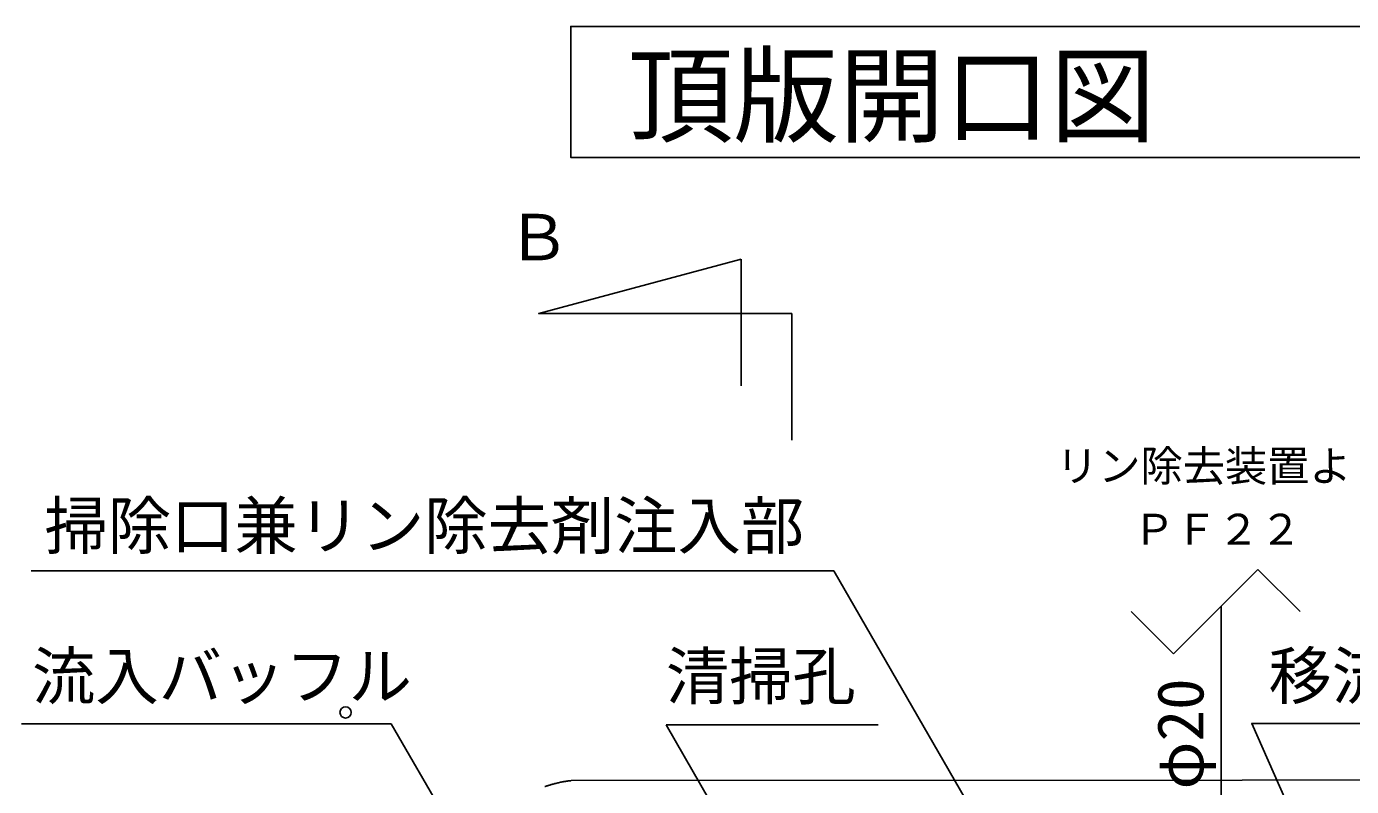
# Model space of a CAD drawing. Units: millimetres, scale not verified. Extents: x -22839 to 8910, y -6308 to 6308.
# Drawn here: x -6877 to -4994, y 1768 to 2849 of the extents above; entities that cross this region are included whole.
import ezdxf
from ezdxf.enums import TextEntityAlignment as Align

# ---------------------------------------------------------------- set-up
doc = ezdxf.new("R2010")
doc.units = ezdxf.units.MM
doc.header["$LTSCALE"] = 30
for name, color, linetype, lineweight in [('0-1_空気管', 3, 'Continuous', 25), ('0-2_機器', 3, 'Continuous', 25), ('0-7_07', 7, 'Continuous', 25)]:
    doc.layers.add(name, color=color, linetype=linetype, lineweight=lineweight)
doc.styles.add('ＭＳ ゴシック', font='')
doc.styles.get('ＭＳ ゴシック').set_extended_font_data('MS Gothic')

msp = doc.modelspace()

# ---------------------------------------------------------------- linework, layer by layer
at = {"layer": '0-1_空気管'}
for p, q in [((-5860.93, 2518.12), (-5860.93, 2338.12)), ((-5788.93, 2260.95), (-5788.93, 2440.95)), ((-5729.6, 2075.24), (-6870.3, 2075.24)), ((-5178.92, 1121.44), (-5729.6, 2075.24)), ((-6358.62, 1857.52), (-6884.16, 1857.52)), ((-6042.04, 1309.18), (-6358.62, 1857.52)), ((-5666.16, 1855.97), (-5967.9, 1855.97)), ((-5658.06, 1319.3), (-5967.9, 1855.97))]:
    msp.add_line(p, q, dxfattribs=at)
for points in [[(-5788.93, 2440.95), (-6148.93, 2440.95), (-5860.93, 2518.12)], [(-4571.47, 1857.94), (-5135.36, 1857.94), (-4924.17, 1380.24)], [(-4195.27, 1777.84), (-6102.58, 1776.71), (-6103.51, 1776.6), (-6103.9, 1776.55), (-6104.38, 1776.5), (-6104.94, 1776.43), (-6105.58, 1776.35), (-6106.29, 1776.26), (-6107.08, 1776.16), (-6107.93, 1776.04), (-6108.86, 1775.91), (-6109.84, 1775.76), (-6110.89, 1775.6), (-6111.99, 1775.42), (-6113.14, 1775.23), (-6114.32, 1775.02), (-6115.55, 1774.79), (-6116.8, 1774.55), (-6118.08, 1774.29), (-6119.38, 1774.01), (-6120.68, 1773.71), (-6121.99, 1773.41), (-6123.29, 1773.09), (-6124.57, 1772.78), (-6125.82, 1772.45), (-6127.03, 1772.13), (-6128.21, 1771.82), (-6129.32, 1771.51), (-6130.39, 1771.21), (-6131.39, 1770.92), (-6132.35, 1770.64), (-6133.25, 1770.37)], [(-6133.25, 1770.37), (-6134.09, 1770.12), (-6134.89, 1769.87), (-6135.63, 1769.64), (-6136.31, 1769.42), (-6136.95, 1769.22), (-6137.55, 1769.02), (-6138.12, 1768.84), (-6138.65, 1768.66), (-6139.16, 1768.48), (-6139.66, 1768.31), (-6140.14, 1768.15)]]:
    msp.add_lwpolyline(points, dxfattribs=at)
msp.add_circle((-6423.46, 1873.6), 8, dxfattribs=at)
at = {"layer": '0-2_機器'}
msp.add_lwpolyline([(-4074.18, 2662.82), (-4074.18, 2849.12), (-6103.51, 2849.12), (-6103.51, 2662.82)], close=True, dxfattribs=at)
at = {"layer": '0-7_07'}
for p, q in [((-5126.57, 2076.96), (-5246.57, 1956.95)), ((-5066.57, 2016.95), (-5126.57, 2076.96)), ((-5246.57, 1956.95), (-5306.57, 2016.95))]:
    msp.add_line(p, q, dxfattribs=at)
at = {"layer": '0-7_07', "color": 6}
msp.add_line((-5178.99, 1475.45), (-5178.99, 2024.54), dxfattribs=at)

# ---------------------------------------------------------------- texts
at = {"layer": '0-1_空気管', "color": 4, "style": 'ＭＳ ゴシック'}
for s, height, p in [('Ｂ', 65.98, (-6194.2, 2496.8)), ('リン除去装置より', 43.99, (-5413.42, 2189.09)), ('掃除口兼リン除去剤注入部', 65.98, (-6851.55, 2086.46)), ('ＰＦ２２', 43.99, (-5304.12, 2098.97)), ('流入バッフル', 65.98, (-6869.16, 1872.51)), ('清掃孔', 65.98, (-5968.19, 1872.48)), ('移流バッフル', 65.98, (-5111.47, 1872.94))]:
    msp.add_text(s, height=height, dxfattribs=at).set_placement(p, align=Align.BOTTOM_LEFT)
msp.add_text('φ20', height=65.98, rotation=90, dxfattribs=at).set_placement((-5184.15, 1764.08), align=Align.BOTTOM_LEFT)
at = {"layer": '0-2_機器', "color": 4, "style": 'ＭＳ ゴシック'}
msp.add_text('頂版開口図', height=110, dxfattribs=at).set_placement((-6022.26, 2662.85), align=Align.BOTTOM_LEFT)

doc.saveas('drawing.dxf')
